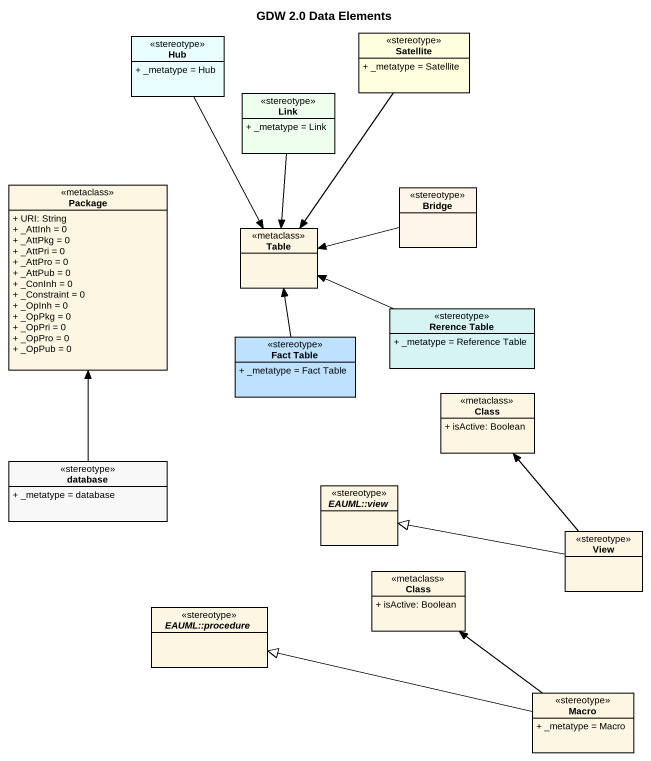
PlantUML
@startuml
title GDW 2.0 Data Elements
hide circle
hide empty members
skinparam classAttributeIconSize 0
class Hub <<stereotype>> #E9FFFF {
  + _metatype = Hub
}
class Satellite <<stereotype>> #FFFFE0 {
  + _metatype = Satellite
}
class Link <<stereotype>> #EEFFEE {
  + _metatype = Link
}
class "Package" as Package_ <<metaclass>> {
  + URI: String
  + _AttInh = 0
  + _AttPkg = 0
  + _AttPri = 0
  + _AttPro = 0
  + _AttPub = 0
  + _ConInh = 0
  + _Constraint = 0
  + _OpInh = 0
  + _OpPkg = 0
  + _OpPri = 0
  + _OpPro = 0
  + _OpPub = 0
}
class Bridge <<stereotype>> #FEF6E9
class Table <<metaclass>>
class "Rerence Table" as Rerence_Table <<stereotype>> #D6F4F4 {
  + _metatype = Reference Table
}
class "Fact Table" as Fact_Table <<stereotype>> #BEE1FF {
  + _metatype = Fact Table
}
class "Class" as Class_ <<metaclass>> {
  + isActive: Boolean
}
class "database" as database_ <<stereotype>> #F8F8F8 {
  + _metatype = database
}
abstract class "EAUML::view" as EAUML_view <<stereotype>>
class View <<stereotype>>
class "Class" as Class__2 <<metaclass>> {
  + isActive: Boolean
}
abstract class "EAUML::procedure" as EAUML_procedure <<stereotype>>
class Macro <<stereotype>> {
  + _metatype = Macro
}
Hub --> Table
Satellite --> Table
Link --> Table
Bridge -left-> Table
Rerence_Table -left-> Table
Fact_Table -up-> Table
database_ -up-> Package_
View -up-> Class_
View -left-|> EAUML_view
Macro -up-> Class__2
Macro -left-|> EAUML_procedure
@enduml
